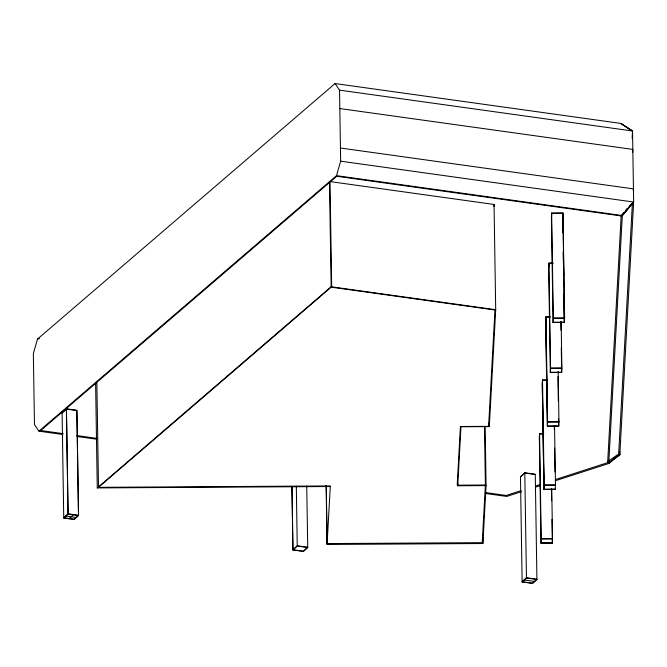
<?xml version="1.0" encoding="UTF-8"?>
<svg xmlns="http://www.w3.org/2000/svg" width="667" height="667" viewBox="0 0 667 667"><rect width="100%" height="100%" fill="white"/><g stroke="black" fill="none" stroke-linecap="round" stroke-linejoin="round"><path stroke-width="1" d="M485.151 426.613L486.076 485.593L482.9 543.522L327.063 544.455L330.323 485.943L98.508 487.335L96.865 382.608M486.076 485.593L457.737 485.768L460.972 426.78L489.303 426.613L495.706 309.713L494.047 204.461L329.44 181.499L331.174 287.169L98.508 487.335M493.939 206.445L494.047 204.461M484.467 426.705L485.384 485.017L482.233 542.655L327.172 543.588L326.255 485.518M543.688 433.683L539.57 433.708L539.336 437.927L540.987 543.18L552.326 543.113L552.518 538.644L541.245 538.711L540.987 543.18M547.657 379.965L542.504 379.998L542.279 384.209L543.93 489.461L555.261 489.395L555.461 484.926L544.18 484.992L543.93 489.461M550.083 316.775L545.965 316.8L545.731 321.01L547.39 426.263L558.721 426.196L558.921 421.736L547.64 421.802L547.39 426.263M553.026 263.056L548.908 263.081L548.674 267.3L550.325 372.553L561.664 372.486L561.864 368.017L550.583 368.084L550.325 372.553M551.642 213.056L553.302 318.309L564.632 318.242L562.981 212.99L551.642 213.056L551.417 217.267L553.068 322.52L564.399 322.453L562.956 213.257L551.676 213.323L551.451 217.517M539.37 438.177L539.595 433.984L543.697 433.959M548.708 267.55L548.941 263.357L553.043 263.332M553.068 322.52L553.318 318.051L564.599 317.984M562.981 212.99L562.956 231.966M620.877 123.42L632.358 130.965L620.877 123.42L335.051 83.558L37.502 339.078L33.35 353.552L34.467 424.596L38.953 431.174L62.656 434.475M623.77 212.781L621.16 215.941L607.654 462.681L555.428 479.548M632.133 138.269L632.533 130.99L620.877 123.487M632.649 152.535L632.825 149.408L339.828 108.554M632.374 203.568L618.659 454.052L607.72 461.522M633.333 190.962L633.442 188.878L340.445 148.024M555.269 480.765L608.746 463.498L619.81 454.827L633.65 202.034L632.533 130.99L339.536 90.137L335.051 83.558M38.953 431.174L336.502 175.654L340.654 161.181L339.536 90.137M625.729 210.413L627.038 208.829M633.475 202.009L622.328 215.516L608.746 463.498L617.342 455.619M633.558 202.026L622.319 215.549L336.502 175.654M621.16 216.008L624.47 212.048M625.804 210.464L627.789 208.087M629.114 206.495L631.107 204.119M622.319 215.583L633.65 202.034L340.654 161.181M66.408 408.813L62.089 412.765L63.74 518.017L74.22 519.485L78.539 515.533L76.888 410.28L66.408 408.813L68.059 514.065L63.74 518.017M62.131 413.023L66.425 409.088L76.855 410.547L78.498 515.274L74.204 519.201L63.774 517.75L68.067 513.815L66.425 409.088M68.984 518.751L73.303 514.799M292.963 549.725L297.265 545.798L307.695 547.248L303.393 551.184L292.963 549.725L291.971 486.476M306.728 486.076L307.729 547.507L303.41 551.459L292.93 550L297.249 546.048L296.315 486.193M524.787 472.77L520.468 476.722L522.128 581.974L532.608 583.442L536.927 579.49L535.268 474.237L524.787 472.77L526.446 578.022L522.128 581.974M520.51 476.98L524.812 473.045L535.242 474.504M329.531 182.441L40.704 430.523L63.365 433.683M330.457 181.707L336.768 176.288L621.16 215.941M95.598 382.666L97.257 487.919L331.09 286.752L495.706 309.713M608.813 462.331L619.81 454.827L619.76 451.734M617.842 455.461L619.81 454.827M520.935 490.687L506.153 495.464L485.718 492.613M535.718 485.918L540.645 484.325M521.594 491.646L506.737 496.44L485.234 493.438M535.459 487.16L540.412 485.568M37.502 339.078L39.428 338.636M550.1 317.05L545.998 317.075L545.764 321.269L547.415 425.996L558.688 425.921M553.093 322.244L564.374 322.178L563.948 295.223M550.35 372.278L561.631 372.211M547.665 380.24L542.538 380.265L542.313 384.459L543.955 489.186L555.227 489.119M485.384 485.017L457.195 485.184L460.405 426.496L488.603 426.33L494.964 310.013L331.174 287.169M97.257 487.919L330.232 486.526M541.012 542.905L552.293 542.838M76.763 435.551L97.365 438.427M77.089 436.493L96.665 439.228M68.067 513.815L78.498 515.274M68.059 514.065L78.539 515.533M297.249 546.048L307.729 547.507M526.446 578.022L536.927 579.49M65.9 516.041L76.38 517.509M524.287 579.998L534.767 581.466M562.748 217.2L562.99 232.675M563.282 251.251L563.657 274.987M563.948 293.555L564.399 322.453M563.282 252.71L563.64 275.521M561.13 321.352L561.897 368.267L550.558 368.334L548.908 263.081M560.83 321.402L560.997 330.173M561.272 347.715L561.664 372.486M558.162 371.419L558.954 421.986L547.615 422.053L545.965 316.8M557.946 376.672L558.296 401.042M558.612 418.976L558.721 426.196M554.535 425.821L555.494 485.184L544.164 485.251L542.504 379.998M554.26 425.413L554.319 429.548M554.611 448.116L554.986 471.852M551.734 488.878L552.551 538.894L541.22 538.961L539.57 433.708M551.442 488.919L551.659 500.8M551.951 519.376L552.326 543.113M489.236 422.478L489.303 426.613M482.808 537.335L482.9 543.522M457.687 482.658L457.737 485.768M330.023 181.582L331.682 286.835M326.138 485.643L327.063 544.455M291.946 487.052L292.93 550M526.455 577.772L522.161 581.707L532.583 583.158L536.885 579.231L526.455 577.772"/></g></svg>
